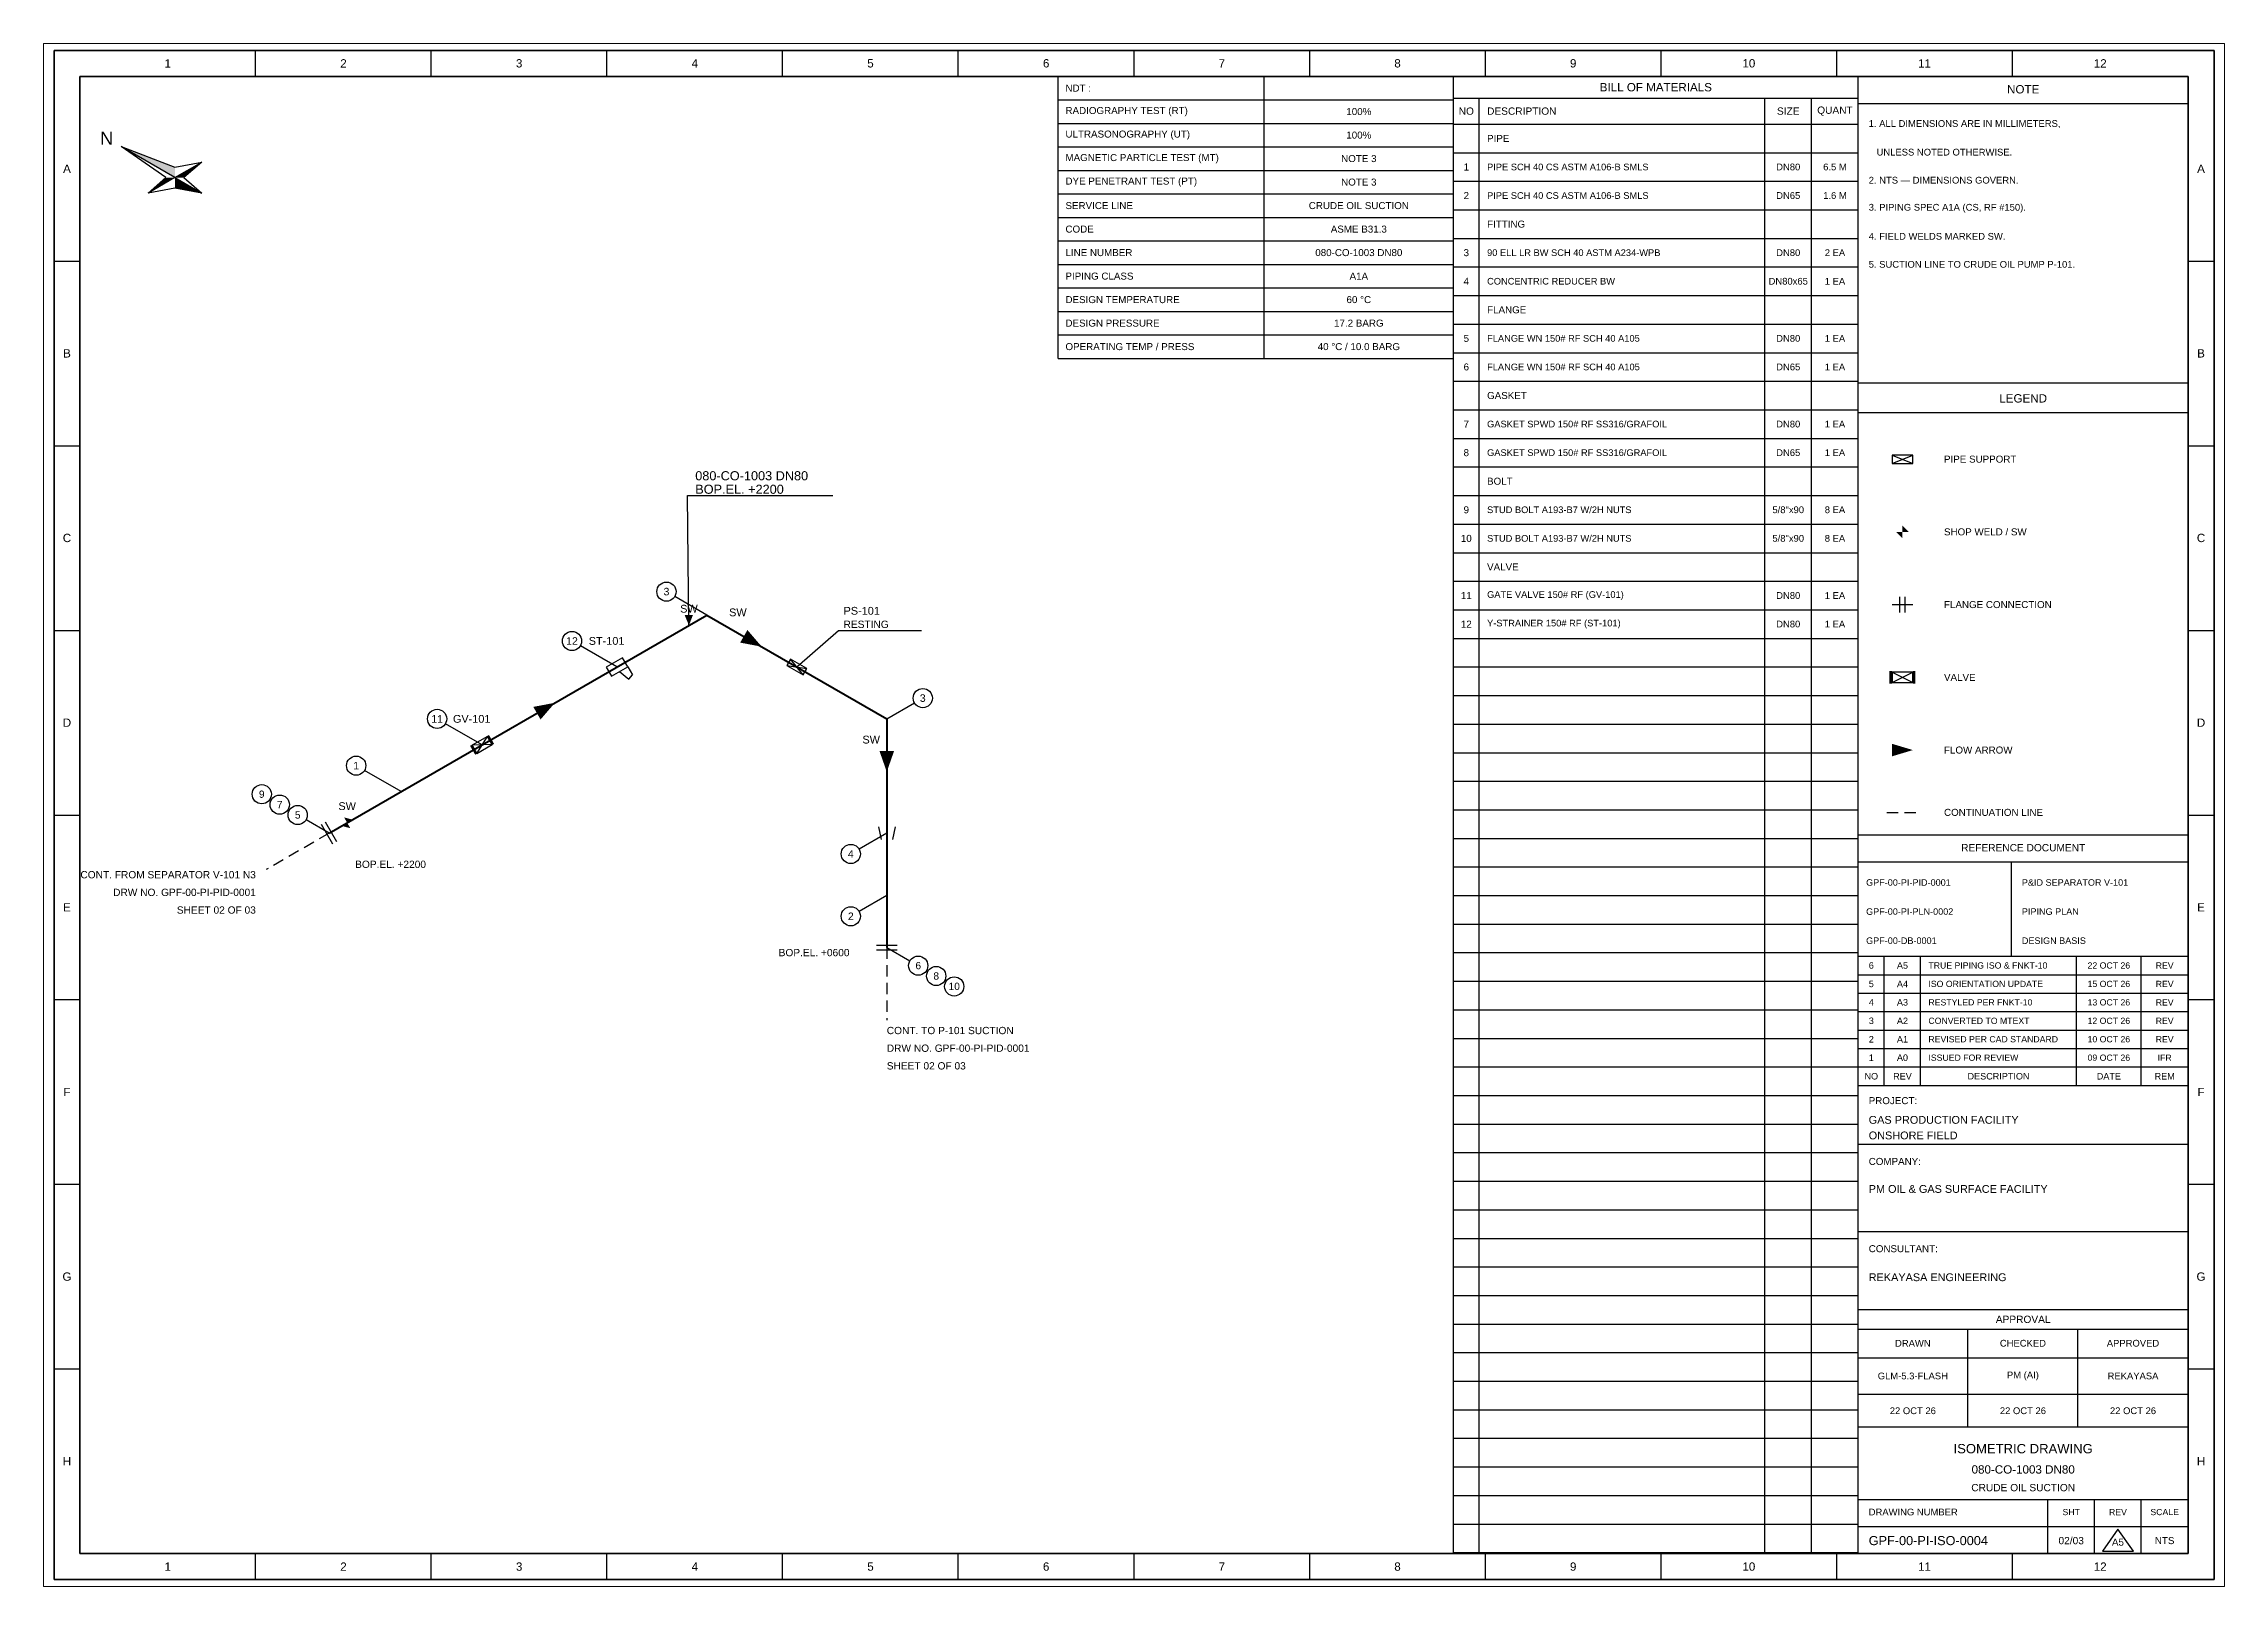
# Paper-space layout 'SHEET 2 OF 3' of a CAD drawing. Header units: millimetres. Extents: x 0 to 420, y 0 to 297.
# The model-space entities are those that its viewports show. They can reach past a viewport. Long polylines and large blocks are cut down to what shows.
import ezdxf

# ---------------------------------------------------------------- set-up
doc = ezdxf.new("R2010")
doc.units = ezdxf.units.MM
for name, color, linetype, lineweight in [('REF-FRAME', 7, 'Continuous', 35), ('REF-PROC', 7, 'Continuous', 50), ('REF-SYM', 7, 'Continuous', 25), ('REF-TEXT', 7, 'Continuous', 18), ('REF-TITLE', 7, 'Continuous', 25)]:
    doc.layers.add(name, color=color, linetype=linetype, lineweight=lineweight)
doc.layers.add('VIEWPORTS', color=7, linetype='Continuous')
doc.styles.add('ARIAL', font='arial.ttf')

msp = doc.modelspace()

# ---------------------------------------------------------------- linework, layer by layer
at = {"layer": 'REF-FRAME'}
for p, q in [((502, 295.7), (502, 1.3)), ((918, 295.7), (502, 295.7)), ((918, 1.3), (918, 295.7)), ((507, 290.7), (507, 6.3)), ((913, 290.7), (507, 290.7)), ((913, 6.3), (913, 290.7)), ((507, 6.3), (913, 6.3)), ((502, 1.3), (918, 1.3))]:
    msp.add_line(p, q, dxfattribs=at)
at = {"layer": 'REF-PROC'}
for p, q in [((555, 145), (627.746, 187)), ((627.746, 187), (662.387, 167)), ((662.387, 167), (662.387, 123))]:
    msp.add_line(p, q, dxfattribs=at)
at = {"layer": 'REF-SYM'}
for p, q in [((624, 210), (652, 210)), ((624.282, 185), (624, 210)), ((627.746, 187), (621.554, 190.575)), ((610.426, 177), (603.368, 181.075)), ((645.067, 177), (653.067, 184)), ((653.067, 184), (669.067, 184)), ((611.484, 178.766), (608.367, 176.966)), ((608.367, 176.966), (609.367, 175.234)), ((609.367, 175.234), (612.484, 177.034)), ((612.484, 177.034), (611.484, 178.766)), ((612.484, 177.034), (613.384, 175.475)), ((643.858, 178.506), (643.158, 177.294)), ((643.158, 177.294), (646.275, 175.494)), ((643.158, 177.294), (646.975, 176.706)), ((646.275, 175.494), (643.858, 178.506)), ((646.975, 176.706), (643.858, 178.506)), ((646.275, 175.494), (646.975, 176.706)), ((610.926, 176.134), (612.718, 174.629)), ((612.718, 174.629), (613.384, 175.475)), ((662.387, 167), (667.713, 170.075)), ((584.445, 162), (577.387, 166.075)), ((585.467, 163.629), (582.523, 161.929)), ((586.367, 162.071), (582.523, 161.929)), ((582.523, 161.929), (583.423, 160.371)), ((583.423, 160.371), (585.467, 163.629)), ((583.423, 160.371), (586.367, 162.071)), ((586.367, 162.071), (585.467, 163.629)), ((568.856, 153), (561.798, 157.075)), ((555, 145), (550.54, 147.575)), ((556.49, 143.32), (554.29, 147.13)), ((552.056, 143.3), (550.15, 142.2)), ((555, 145), (553.095, 143.9)), ((555.71, 142.87), (553.51, 146.68)), ((662.387, 145), (657.061, 141.925)), ((660.787, 146.2), (661.287, 143.8)), ((663.987, 146.2), (663.487, 143.8)), ((546.167, 139.9), (544.261, 138.8)), ((549.111, 141.6), (547.206, 140.5)), ((543.222, 138.2), (542.876, 138)), ((662.387, 133), (657.061, 129.925)), ((660.387, 123.45), (664.387, 123.45)), ((660.387, 122.55), (664.387, 122.55)), ((662.387, 123), (662.387, 120.8)), ((662.387, 123), (666.847, 120.425)), ((662.387, 119.6), (662.387, 117.4)), ((662.387, 116.2), (662.387, 114)), ((662.387, 112.8), (662.387, 110.6)), ((662.387, 109.4), (662.387, 109))]:
    msp.add_line(p, q, dxfattribs=at)
for centre in [(619.952, 191.5), (601.765, 182), (669.315, 171), (575.785, 167), (560.196, 158), (542.01, 152.5), (545.474, 150.5), (548.938, 148.5), (655.459, 141), (655.459, 129), (668.449, 119.5), (671.913, 117.5), (675.378, 115.5)]:
    msp.add_circle(centre, 1.85, dxfattribs=at)
for points in [[(525.3, 271.2), (514.908, 277.2), (525.3, 273.2)], [(525.3, 271.2), (530.496, 274.2), (527.032, 271.2)], [(525.3, 271.2), (520.104, 268.2), (523.568, 271.2)], [(525.3, 271.2), (530.496, 268.2), (525.3, 269.2)], [(858, 204.2), (859.2, 203), (858, 201.8), (856.8, 203)], [(625.321, 185.6), (623.682, 186.039), (623.243, 184.4), (624.882, 183.961)], [(624.282, 185), (623.46, 186.991), (625.059, 187.009)], [(632.249, 184.4), (631.81, 186.039), (630.171, 185.6), (630.61, 183.961)], [(638.312, 180.9), (635.548, 184.112), (634.148, 181.688)], [(855.5, 173.8), (856, 173.8), (855.5, 176.2), (856, 176.2)], [(860, 173.8), (860.5, 173.8), (860, 176.2), (860.5, 176.2)], [(598.474, 170.1), (594.31, 169.312), (595.71, 166.888)], [(586.417, 161.984), (586.764, 162.184), (585.417, 163.716), (585.764, 163.916)], [(662.387, 161.8), (663.587, 163), (662.387, 164.2), (661.187, 163)], [(583.126, 160.084), (583.473, 160.284), (582.126, 161.816), (582.473, 162.016)], [(662.387, 156.8), (663.787, 160.8), (660.987, 160.8)], [(860, 161), (856, 162.2), (856, 159.8)], [(559.503, 147.6), (557.864, 148.039), (557.425, 146.4), (559.064, 145.961)]]:
    msp.add_solid(points, dxfattribs=at)
at = {"layer": 'REF-TITLE'}
for p, q in [((540.833, 290.7), (540.833, 295.7)), ((574.667, 290.7), (574.667, 295.7)), ((608.5, 290.7), (608.5, 295.7)), ((642.333, 290.7), (642.333, 295.7)), ((676.167, 290.7), (676.167, 295.7)), ((710, 290.7), (710, 295.7)), ((743.833, 290.7), (743.833, 295.7)), ((777.667, 290.7), (777.667, 295.7)), ((811.5, 290.7), (811.5, 295.7)), ((845.333, 290.7), (845.333, 295.7)), ((879.167, 290.7), (879.167, 295.7)), ((695.4, 236.4), (695.4, 290.7)), ((695.4, 290.7), (771.5, 290.7)), ((735.1, 236.4), (735.1, 290.7)), ((771.5, 290.7), (771.5, 6.3)), ((849.5, 290.7), (771.5, 290.7)), ((849.5, 6.3), (849.5, 290.7)), ((849.5, 290.7), (913, 290.7)), ((913, 6.3), (913, 290.7)), ((695.4, 286.175), (771.5, 286.175)), ((771.5, 286.5), (849.5, 286.5)), ((776.5, 6.3), (776.5, 286.5)), ((831.5, 6.3), (831.5, 286.5)), ((840.5, 6.3), (840.5, 286.5)), ((695.4, 281.65), (771.5, 281.65)), ((771.5, 281.5), (849.5, 281.5)), ((849.5, 285.5), (913, 285.5)), ((514.908, 277.2), (525.3, 273.2)), ((523.568, 271.2), (514.908, 277.2)), ((525.3, 271.2), (514.908, 277.2)), ((525.3, 271.2), (530.496, 274.2)), ((525.3, 273.2), (530.496, 274.2)), ((530.496, 274.2), (527.032, 271.2)), ((695.4, 277.125), (771.5, 277.125)), ((771.5, 276), (849.5, 276)), ((520.104, 268.2), (523.568, 271.2)), ((525.3, 271.2), (520.104, 268.2)), ((525.3, 269.2), (520.104, 268.2)), ((525.3, 271.2), (530.496, 268.2)), ((530.496, 268.2), (525.3, 269.2)), ((527.032, 271.2), (530.496, 268.2)), ((695.4, 272.6), (771.5, 272.6)), ((771.5, 270.5), (849.5, 270.5)), ((695.4, 268.075), (771.5, 268.075)), ((771.5, 265), (849.5, 265)), ((695.4, 263.55), (771.5, 263.55)), ((695.4, 259.025), (771.5, 259.025)), ((771.5, 259.5), (849.5, 259.5)), ((502, 255.15), (507, 255.15)), ((695.4, 254.5), (771.5, 254.5)), ((771.5, 254), (849.5, 254)), ((913, 255.15), (918, 255.15)), ((695.4, 249.975), (771.5, 249.975)), ((771.5, 248.5), (849.5, 248.5)), ((695.4, 245.45), (771.5, 245.45)), ((695.4, 240.925), (771.5, 240.925)), ((771.5, 243), (849.5, 243)), ((695.4, 236.4), (771.5, 236.4)), ((771.5, 237.5), (849.5, 237.5)), ((771.5, 232), (849.5, 232)), ((849.5, 231.7), (913, 231.7)), ((771.5, 226.5), (849.5, 226.5)), ((849.5, 226), (913, 226)), ((502, 219.6), (507, 219.6)), ((771.5, 221), (849.5, 221)), ((913, 219.6), (918, 219.6)), ((771.5, 215.5), (849.5, 215.5)), ((856, 216.2), (860, 217.8)), ((856, 217.8), (856, 216.2)), ((856, 217.8), (860, 216.2)), ((860, 217.8), (856, 217.8)), ((856, 216.2), (860, 216.2)), ((860, 216.2), (860, 217.8)), ((771.5, 210), (849.5, 210)), ((771.5, 204.5), (849.5, 204.5)), ((771.5, 199), (849.5, 199)), ((771.5, 193.5), (849.5, 193.5)), ((856, 189), (860, 189)), ((857.5, 187.5), (857.5, 190.5)), ((858.5, 187.5), (858.5, 190.5)), ((771.5, 188), (849.5, 188)), ((502, 184.05), (507, 184.05)), ((771.5, 182.5), (849.5, 182.5)), ((913, 184.05), (918, 184.05)), ((771.5, 177), (849.5, 177)), ((856, 174), (860, 176)), ((856, 176), (856, 174)), ((856, 176), (860, 174)), ((860, 176), (856, 176)), ((856, 174), (860, 174)), ((860, 174), (860, 176)), ((771.5, 171.5), (849.5, 171.5)), ((771.5, 166), (849.5, 166)), ((771.5, 160.5), (849.5, 160.5)), ((771.5, 155), (849.5, 155)), ((502, 148.5), (507, 148.5)), ((771.5, 149.5), (849.5, 149.5)), ((855, 149), (857.2, 149)), ((858.4, 149), (860.6, 149)), ((913, 148.5), (918, 148.5)), ((771.5, 144), (849.5, 144)), ((849.5, 144.7), (913, 144.7)), ((849.5, 139.5), (913, 139.5)), ((879, 121.3), (879, 139.5)), ((771.5, 138.5), (849.5, 138.5)), ((771.5, 133), (849.5, 133)), ((771.5, 127.5), (849.5, 127.5)), ((771.5, 122), (849.5, 122)), ((849.5, 121.3), (913, 121.3)), ((849.5, 117.75), (913, 117.75)), ((854.5, 96.4), (854.5, 121.3)), ((861.5, 96.4), (861.5, 121.3)), ((891.5, 96.4), (891.5, 121.3)), ((904, 96.4), (904, 121.3)), ((771.5, 116.5), (849.5, 116.5)), ((849.5, 114.2), (913, 114.2)), ((502, 112.95), (507, 112.95)), ((771.5, 111), (849.5, 111)), ((849.5, 110.65), (913, 110.65)), ((913, 112.95), (918, 112.95)), ((771.5, 105.5), (849.5, 105.5)), ((849.5, 107.1), (913, 107.1)), ((849.5, 103.55), (913, 103.55)), ((771.5, 100), (849.5, 100)), ((849.5, 100), (913, 100)), ((771.5, 94.5), (849.5, 94.5)), ((849.5, 96.4), (913, 96.4)), ((771.5, 89), (849.5, 89)), ((849.5, 85.1), (913, 85.1)), ((771.5, 83.5), (849.5, 83.5)), ((502, 77.4), (507, 77.4)), ((771.5, 78), (849.5, 78)), ((913, 77.4), (918, 77.4)), ((771.5, 72.5), (849.5, 72.5)), ((849.5, 68.3), (913, 68.3)), ((771.5, 67), (849.5, 67)), ((771.5, 61.5), (849.5, 61.5)), ((771.5, 56), (849.5, 56)), ((771.5, 50.5), (849.5, 50.5)), ((849.5, 53.3), (913, 53.3)), ((849.5, 49.5), (913, 49.5)), ((870.6, 30.7), (870.6, 49.5)), ((891.8, 30.7), (891.8, 49.5)), ((771.5, 45), (849.5, 45)), ((849.5, 44), (913, 44)), ((502, 41.85), (507, 41.85)), ((771.5, 39.5), (849.5, 39.5)), ((913, 41.85), (918, 41.85)), ((771.5, 34), (849.5, 34)), ((849.5, 37), (913, 37)), ((849.5, 30.7), (913, 30.7)), ((771.5, 28.5), (849.5, 28.5)), ((771.5, 23), (849.5, 23)), ((771.5, 17.5), (849.5, 17.5)), ((849.5, 16.7), (913, 16.7)), ((886, 6.3), (886, 16.7)), ((895, 6.3), (895, 16.7)), ((904, 6.3), (904, 16.7)), ((771.5, 12), (849.5, 12)), ((849.5, 11.5), (913, 11.5)), ((899.5, 11), (896.5, 6.8)), ((902.5, 6.8), (899.5, 11)), ((540.833, 1.3), (540.833, 6.3)), ((574.667, 1.3), (574.667, 6.3)), ((608.5, 1.3), (608.5, 6.3)), ((642.333, 1.3), (642.333, 6.3)), ((676.167, 1.3), (676.167, 6.3)), ((710, 1.3), (710, 6.3)), ((743.833, 1.3), (743.833, 6.3)), ((771.5, 6.5), (849.5, 6.5)), ((771.5, 6.3), (849.5, 6.3)), ((777.667, 1.3), (777.667, 6.3)), ((811.5, 1.3), (811.5, 6.3)), ((845.333, 1.3), (845.333, 6.3)), ((849.5, 6.3), (913, 6.3)), ((879.167, 1.3), (879.167, 6.3)), ((896.5, 6.8), (902.5, 6.8))]:
    msp.add_line(p, q, dxfattribs=at)

# ---------------------------------------------------------------- texts
at = {"layer": 'REF-TEXT', "style": 'ARIAL'}
for s, insert, char_height, attachment_point in [('1', (523.917, 293.2), 1.6, 5), ('2', (557.75, 293.2), 1.6, 5), ('3', (591.583, 293.2), 1.6, 5), ('4', (625.417, 293.2), 1.6, 5), ('5', (659.25, 293.2), 1.6, 5), ('6', (693.083, 293.2), 1.6, 5), ('7', (726.917, 293.2), 1.6, 5), ('8', (760.75, 293.2), 1.6, 5), ('9', (794.583, 293.2), 1.6, 5), ('10', (828.417, 293.2), 1.6, 5), ('11', (862.25, 293.2), 1.6, 5), ('12', (896.083, 293.2), 1.6, 5), ('NDT :', (696.8, 288.438), 1.35, 4), ('BILL OF MATERIALS', (810.5, 288.6), 1.6, 5), ('NOTE', (881.25, 288.2), 1.6, 5), ('RADIOGRAPHY TEST (RT)', (696.8, 283.912), 1.35, 4), ('100%', (753.3, 283.912), 1.35, 5), ('NO', (774, 284), 1.4, 5), ('DESCRIPTION', (778, 284), 1.4, 4), ('SIZE', (836, 284), 1.4, 5), ('QUANT', (845, 284), 1.4, 5), ('1. ALL DIMENSIONS ARE IN MILLIMETERS,', (851.5, 281.5), 1.3, 4), ('N', (512.136, 278.8), 2.5, 5), ('ULTRASONOGRAPHY (UT)', (696.8, 279.387), 1.35, 4), ('100%', (753.3, 279.387), 1.35, 5), ('PIPE', (778, 278.75), 1.35, 4), ('A', (504.5, 272.925), 1.6, 5), ('MAGNETIC PARTICLE TEST (MT)', (696.8, 274.863), 1.35, 4), ('NOTE 3', (753.3, 274.863), 1.35, 5), ('1', (774, 273.25), 1.35, 5), ('PIPE SCH 40 CS ASTM A106-B SMLS', (778, 273.25), 1.28, 4), ('DN80', (836, 273.25), 1.3, 5), ('6.5 M', (845, 273.25), 1.3, 5), ('   UNLESS NOTED OTHERWISE.', (851.5, 276.1), 1.3, 4), ('A', (915.5, 272.925), 1.6, 5), ('DYE PENETRANT TEST (PT)', (696.8, 270.337), 1.35, 4), ('NOTE 3', (753.3, 270.337), 1.35, 5), ('2. NTS — DIMENSIONS GOVERN.', (851.5, 270.7), 1.3, 4), ('SERVICE LINE', (696.8, 265.812), 1.35, 4), ('CRUDE OIL SUCTION', (753.3, 265.812), 1.35, 5), ('2', (774, 267.75), 1.35, 5), ('PIPE SCH 40 CS ASTM A106-B SMLS', (778, 267.75), 1.28, 4), ('DN65', (836, 267.75), 1.3, 5), ('1.6 M', (845, 267.75), 1.3, 5), ('3. PIPING SPEC A1A (CS, RF #150).', (851.5, 265.3), 1.3, 4), ('CODE', (696.8, 261.288), 1.35, 4), ('ASME B31.3', (753.3, 261.288), 1.35, 5), ('FITTING', (778, 262.25), 1.35, 4), ('4. FIELD WELDS MARKED SW.', (851.5, 259.9), 1.3, 4), ('LINE NUMBER', (696.8, 256.762), 1.35, 4), ('080-CO-1003 DN80', (753.3, 256.762), 1.35, 5), ('3', (774, 256.75), 1.35, 5), ('90 ELL LR BW SCH 40 ASTM A234-WPB', (778, 256.75), 1.28, 4), ('DN80', (836, 256.75), 1.3, 5), ('2 EA', (845, 256.75), 1.3, 5), ('PIPING CLASS', (696.8, 252.238), 1.35, 4), ('A1A', (753.3, 252.238), 1.35, 5), ('5. SUCTION LINE TO CRUDE OIL PUMP P-101.', (851.5, 254.5), 1.3, 4), ('DESIGN TEMPERATURE', (696.8, 247.713), 1.35, 4), ('60 °C', (753.3, 247.713), 1.35, 5), ('4', (774, 251.25), 1.35, 5), ('CONCENTRIC REDUCER BW', (778, 251.25), 1.28, 4), ('DN80x65', (836, 251.25), 1.3, 5), ('1 EA', (845, 251.25), 1.3, 5), ('DESIGN PRESSURE', (696.8, 243.188), 1.35, 4), ('17.2 BARG', (753.3, 243.188), 1.35, 5), ('FLANGE', (778, 245.75), 1.35, 4), ('OPERATING TEMP / PRESS', (696.8, 238.663), 1.35, 4), ('40 °C / 10.0 BARG', (753.3, 238.663), 1.35, 5), ('5', (774, 240.25), 1.35, 5), ('FLANGE WN 150# RF SCH 40 A105', (778, 240.25), 1.28, 4), ('DN80', (836, 240.25), 1.3, 5), ('1 EA', (845, 240.25), 1.3, 5), ('B', (504.5, 237.375), 1.6, 5), ('6', (774, 234.75), 1.35, 5), ('FLANGE WN 150# RF SCH 40 A105', (778, 234.75), 1.28, 4), ('DN65', (836, 234.75), 1.3, 5), ('1 EA', (845, 234.75), 1.3, 5), ('B', (915.5, 237.375), 1.6, 5), ('GASKET', (778, 229.25), 1.35, 4), ('LEGEND', (881.25, 228.7), 1.6, 5), ('7', (774, 223.75), 1.35, 5), ('GASKET SPWD 150# RF SS316/GRAFOIL', (778, 223.75), 1.28, 4), ('DN80', (836, 223.75), 1.3, 5), ('1 EA', (845, 223.75), 1.3, 5), ('8', (774, 218.25), 1.35, 5), ('GASKET SPWD 150# RF SS316/GRAFOIL', (778, 218.25), 1.28, 4), ('DN65', (836, 218.25), 1.3, 5), ('1 EA', (845, 218.25), 1.3, 5), ('080-CO-1003 DN80', (625.5, 213.8), 1.75, 4), ('PIPE SUPPORT', (866, 217), 1.35, 4), ('BOP.EL. +2200', (625.5, 211.2), 1.75, 4), ('BOLT', (778, 212.75), 1.35, 4), ('9', (774, 207.25), 1.35, 5), ('STUD BOLT A193-B7 W/2H NUTS', (778, 207.25), 1.28, 4), ('5/8"x90', (836, 207.25), 1.3, 5), ('8 EA', (845, 207.25), 1.3, 5), ('C', (504.5, 201.825), 1.6, 5), ('10', (774, 201.75), 1.35, 5), ('STUD BOLT A193-B7 W/2H NUTS', (778, 201.75), 1.28, 4), ('5/8"x90', (836, 201.75), 1.3, 5), ('8 EA', (845, 201.75), 1.3, 5), ('SHOP WELD / SW', (866, 203), 1.35, 4), ('C', (915.5, 201.825), 1.6, 5), ('VALVE', (778, 196.25), 1.35, 4), ('3', (619.952, 191.5), 1.45, 5), ('11', (774, 190.75), 1.35, 5), ('GATE VALVE 150# RF (GV-101)', (778, 190.75), 1.28, 4), ('DN80', (836, 190.75), 1.3, 5), ('1 EA', (845, 190.75), 1.3, 5), ('FLANGE CONNECTION', (866, 189), 1.35, 4), ('SW', (624.282, 188.2), 1.5, 5), ('SW', (633.71, 187.5), 1.5, 5), ('RESTING', (654.067, 185.2), 1.4, 4), ('PS-101', (654.067, 187.8), 1.5, 4), ('12', (774, 185.25), 1.35, 5), ('Y-STRAINER 150# RF (ST-101)', (778, 185.25), 1.28, 4), ('DN80', (836, 185.25), 1.3, 5), ('1 EA', (845, 185.25), 1.3, 5), ('12', (601.765, 182), 1.45, 5), ('ST-101', (608.426, 182), 1.5, 5), ('VALVE', (866, 175), 1.35, 4), ('3', (669.315, 171), 1.45, 5), ('D', (504.5, 166.275), 1.6, 5), ('11', (575.785, 167), 1.45, 5), ('GV-101', (582.445, 167), 1.5, 5), ('D', (915.5, 166.275), 1.6, 5), ('SW', (659.387, 163), 1.5, 5), ('FLOW ARROW', (866, 161), 1.35, 4), ('1', (560.196, 158), 1.45, 5), ('9', (542.01, 152.5), 1.4, 5), ('7', (545.474, 150.5), 1.4, 5), ('5', (548.938, 148.5), 1.4, 5), ('SW', (558.464, 150.2), 1.5, 5), ('CONTINUATION LINE', (866, 149), 1.35, 4), ('REFERENCE DOCUMENT', (881.25, 142.2), 1.4, 5), ('BOP.EL. +2200', (560, 139), 1.4, 4), ('4', (655.459, 141), 1.45, 5), ('CONT. FROM SEPARATOR V-101 N3', (540.876, 137), 1.4, 6), ('GPF-00-PI-PID-0001', (851, 135.5), 1.25, 4), ('P&ID SEPARATOR V-101', (881, 135.5), 1.25, 4), ('E', (504.5, 130.725), 1.6, 5), ('DRW NO. GPF-00-PI-PID-0001', (540.876, 133.6), 1.4, 6), ('SHEET 02 OF 03', (540.876, 130.2), 1.4, 6), ('GPF-00-PI-PLN-0002', (851, 129.9), 1.25, 4), ('PIPING PLAN', (881, 129.9), 1.25, 4), ('E', (915.5, 130.725), 1.6, 5), ('2', (655.459, 129), 1.45, 5), ('BOP.EL. +0600', (648.387, 122), 1.4, 5), ('GPF-00-DB-0001', (851, 124.3), 1.25, 4), ('DESIGN BASIS', (881, 124.3), 1.25, 4), ('6', (668.449, 119.5), 1.4, 5), ('8', (671.913, 117.5), 1.4, 5), ('6', (852, 119.525), 1.25, 5), ('A5', (858, 119.525), 1.25, 5), ('TRUE PIPING ISO & FNKT-10', (863, 119.525), 1.2, 4), ('22 OCT 26', (897.75, 119.525), 1.2, 5), ('REV', (908.5, 119.525), 1.2, 5), ('10', (675.378, 115.5), 1.4, 5), ('5', (852, 115.975), 1.25, 5), ('A4', (858, 115.975), 1.25, 5), ('ISO ORIENTATION UPDATE', (863, 115.975), 1.2, 4), ('15 OCT 26', (897.75, 115.975), 1.2, 5), ('REV', (908.5, 115.975), 1.2, 5), ('4', (852, 112.425), 1.25, 5), ('3', (852, 108.875), 1.25, 5), ('A3', (858, 112.425), 1.25, 5), ('A2', (858, 108.875), 1.25, 5), ('CONVERTED TO MTEXT', (863, 108.875), 1.2, 4), ('RESTYLED PER FNKT-10', (863, 112.425), 1.2, 4), ('13 OCT 26', (897.75, 112.425), 1.2, 5), ('12 OCT 26', (897.75, 108.875), 1.2, 5), ('REV', (908.5, 112.425), 1.2, 5), ('REV', (908.5, 108.875), 1.2, 5), ('CONT. TO P-101 SUCTION', (662.387, 107), 1.4, 4), ('2', (852, 105.325), 1.25, 5), ('A1', (858, 105.325), 1.25, 5), ('REVISED PER CAD STANDARD', (863, 105.325), 1.2, 4), ('10 OCT 26', (897.75, 105.325), 1.2, 5), ('REV', (908.5, 105.325), 1.2, 5), ('SHEET 02 OF 03', (662.387, 100.2), 1.4, 4), ('DRW NO. GPF-00-PI-PID-0001', (662.387, 103.6), 1.4, 4), ('1', (852, 101.775), 1.25, 5), ('A0', (858, 101.775), 1.25, 5), ('ISSUED FOR REVIEW', (863, 101.775), 1.2, 4), ('09 OCT 26', (897.75, 101.775), 1.2, 5), ('IFR', (908.5, 101.775), 1.2, 5), ('NO', (852, 98.2), 1.25, 5), ('REV', (858, 98.2), 1.25, 5), ('DESCRIPTION', (876.5, 98.2), 1.25, 5), ('DATE', (897.75, 98.2), 1.25, 5), ('REM', (908.5, 98.2), 1.25, 5), ('F', (504.5, 95.175), 1.6, 5), ('PROJECT:', (851.5, 93.5), 1.35, 4), ('F', (915.5, 95.175), 1.6, 5), ('GAS PRODUCTION FACILITY', (851.5, 89.8), 1.5, 4), ('ONSHORE FIELD', (851.5, 86.8), 1.5, 4), ('COMPANY:', (851.5, 81.8), 1.35, 4), ('PM OIL & GAS SURFACE FACILITY', (851.5, 76.5), 1.5, 4), ('CONSULTANT:', (851.5, 65), 1.35, 4), ('G', (504.5, 59.625), 1.6, 5), ('REKAYASA ENGINEERING', (851.5, 59.5), 1.5, 4), ('G', (915.5, 59.625), 1.6, 5), ('APPROVAL', (881.25, 51.4), 1.4, 5), ('DRAWN', (860, 46.8), 1.3, 5), ('CHECKED', (881.2, 46.8), 1.3, 5), ('APPROVED', (902.4, 46.8), 1.3, 5), ('GLM-5.3-FLASH', (860, 40.5), 1.3, 5), ('PM (AI)', (881.2, 40.5), 1.3, 5), ('REKAYASA', (902.4, 40.5), 1.3, 5), ('22 OCT 26', (860, 33.8), 1.3, 5), ('22 OCT 26', (881.2, 33.8), 1.3, 5), ('22 OCT 26', (902.4, 33.8), 1.3, 5), ('ISOMETRIC DRAWING', (881.25, 26.5), 1.8, 5), ('H', (504.5, 24.075), 1.6, 5), ('080-CO-1003 DN80', (881.25, 22.5), 1.6, 5), ('H', (915.5, 24.075), 1.6, 5), ('CRUDE OIL SUCTION', (881.25, 19), 1.4, 5), ('DRAWING NUMBER', (851.5, 14.3), 1.3, 4), ('SHT', (890.5, 14.3), 1.2, 5), ('REV', (899.5, 14.3), 1.2, 5), ('SCALE', (908.5, 14.3), 1.2, 5), ('GPF-00-PI-ISO-0004', (851.5, 8.8), 1.75, 4), ('02/03', (890.5, 8.8), 1.4, 5), ('A5', (899.5, 8.5), 1.35, 5), ('NTS', (908.5, 8.8), 1.35, 5), ('1', (523.917, 3.8), 1.6, 5), ('2', (557.75, 3.8), 1.6, 5), ('3', (591.583, 3.8), 1.6, 5), ('4', (625.417, 3.8), 1.6, 5), ('5', (659.25, 3.8), 1.6, 5), ('6', (693.083, 3.8), 1.6, 5), ('7', (726.917, 3.8), 1.6, 5), ('8', (760.75, 3.8), 1.6, 5), ('9', (794.583, 3.8), 1.6, 5), ('10', (828.417, 3.8), 1.6, 5), ('11', (862.25, 3.8), 1.6, 5), ('12', (896.083, 3.8), 1.6, 5)]:
    msp.add_mtext(s, dxfattribs=dict(at, insert=insert, char_height=char_height, attachment_point=attachment_point))

psp = doc.layouts.new('SHEET 2 OF 3')

# ---------------------------------------------------------------- linework, layer by layer
at = {"layer": 'REF-FRAME'}
for p, q in [((2, 295.7), (2, 1.3)), ((418, 295.7), (2, 295.7)), ((418, 1.3), (418, 295.7)), ((7, 290.7), (7, 6.3)), ((413, 290.7), (7, 290.7)), ((413, 6.3), (413, 290.7)), ((7, 6.3), (413, 6.3)), ((2, 1.3), (418, 1.3))]:
    psp.add_line(p, q, dxfattribs=at)
at = {"layer": 'REF-PROC'}
for p, q in [((55, 145), (127.746, 187)), ((127.746, 187), (162.387, 167)), ((162.387, 167), (162.387, 123))]:
    psp.add_line(p, q, dxfattribs=at)
at = {"layer": 'REF-SYM'}
for p, q in [((124, 210), (152, 210)), ((124.282, 185), (124, 210)), ((127.746, 187), (121.554, 190.575)), ((110.426, 177), (103.368, 181.075)), ((145.067, 177), (153.067, 184)), ((153.067, 184), (169.067, 184)), ((111.484, 178.766), (108.367, 176.966)), ((108.367, 176.966), (109.367, 175.234)), ((109.367, 175.234), (112.484, 177.034)), ((112.484, 177.034), (111.484, 178.766)), ((112.484, 177.034), (113.384, 175.475)), ((143.858, 178.506), (143.158, 177.294)), ((143.158, 177.294), (146.275, 175.494)), ((143.158, 177.294), (146.975, 176.706)), ((146.275, 175.494), (143.858, 178.506)), ((146.975, 176.706), (143.858, 178.506)), ((146.275, 175.494), (146.975, 176.706)), ((110.926, 176.134), (112.718, 174.629)), ((112.718, 174.629), (113.384, 175.475)), ((162.387, 167), (167.713, 170.075)), ((84.445, 162), (77.387, 166.075)), ((85.467, 163.629), (82.523, 161.929)), ((86.367, 162.071), (82.523, 161.929)), ((82.523, 161.929), (83.423, 160.371)), ((83.423, 160.371), (85.467, 163.629)), ((83.423, 160.371), (86.367, 162.071)), ((86.367, 162.071), (85.467, 163.629)), ((68.856, 153), (61.798, 157.075)), ((55, 145), (50.54, 147.575)), ((56.49, 143.32), (54.29, 147.13)), ((52.056, 143.3), (50.15, 142.2)), ((55, 145), (53.095, 143.9)), ((55.71, 142.87), (53.51, 146.68)), ((162.387, 145), (157.061, 141.925)), ((160.787, 146.2), (161.287, 143.8)), ((163.987, 146.2), (163.487, 143.8)), ((46.167, 139.9), (44.261, 138.8)), ((49.111, 141.6), (47.206, 140.5)), ((43.222, 138.2), (42.876, 138)), ((162.387, 133), (157.061, 129.925)), ((160.387, 123.45), (164.387, 123.45)), ((160.387, 122.55), (164.387, 122.55)), ((162.387, 123), (162.387, 120.8)), ((162.387, 123), (166.847, 120.425)), ((162.387, 119.6), (162.387, 117.4)), ((162.387, 116.2), (162.387, 114)), ((162.387, 112.8), (162.387, 110.6)), ((162.387, 109.4), (162.387, 109))]:
    psp.add_line(p, q, dxfattribs=at)
for centre in [(119.952, 191.5), (101.765, 182), (169.315, 171), (75.785, 167), (60.196, 158), (42.01, 152.5), (45.474, 150.5), (48.938, 148.5), (155.459, 141), (155.459, 129), (168.449, 119.5), (171.913, 117.5), (175.378, 115.5)]:
    psp.add_circle(centre, 1.85, dxfattribs=at)
for points in [[(25.3, 271.2), (14.908, 277.2), (25.3, 273.2)], [(25.3, 271.2), (30.496, 274.2), (27.032, 271.2)], [(25.3, 271.2), (20.104, 268.2), (23.568, 271.2)], [(25.3, 271.2), (30.496, 268.2), (25.3, 269.2)], [(358, 204.2), (359.2, 203), (358, 201.8), (356.8, 203)], [(125.321, 185.6), (123.682, 186.039), (123.243, 184.4), (124.882, 183.961)], [(124.282, 185), (123.46, 186.991), (125.059, 187.009)], [(132.249, 184.4), (131.81, 186.039), (130.171, 185.6), (130.61, 183.961)], [(138.312, 180.9), (135.548, 184.112), (134.148, 181.688)], [(355.5, 173.8), (356, 173.8), (355.5, 176.2), (356, 176.2)], [(360, 173.8), (360.5, 173.8), (360, 176.2), (360.5, 176.2)], [(98.474, 170.1), (94.31, 169.312), (95.71, 166.888)], [(86.417, 161.984), (86.764, 162.184), (85.417, 163.716), (85.764, 163.916)], [(162.387, 161.8), (163.587, 163), (162.387, 164.2), (161.187, 163)], [(83.126, 160.084), (83.473, 160.284), (82.126, 161.816), (82.473, 162.016)], [(162.387, 156.8), (163.787, 160.8), (160.987, 160.8)], [(360, 161), (356, 162.2), (356, 159.8)], [(59.503, 147.6), (57.864, 148.039), (57.425, 146.4), (59.064, 145.961)]]:
    psp.add_solid(points, dxfattribs=at)
at = {"layer": 'REF-TITLE'}
for p, q in [((40.833, 290.7), (40.833, 295.7)), ((74.667, 290.7), (74.667, 295.7)), ((108.5, 290.7), (108.5, 295.7)), ((142.333, 290.7), (142.333, 295.7)), ((176.167, 290.7), (176.167, 295.7)), ((210, 290.7), (210, 295.7)), ((243.833, 290.7), (243.833, 295.7)), ((277.667, 290.7), (277.667, 295.7)), ((311.5, 290.7), (311.5, 295.7)), ((345.333, 290.7), (345.333, 295.7)), ((379.167, 290.7), (379.167, 295.7)), ((195.4, 236.4), (195.4, 290.7)), ((195.4, 290.7), (271.5, 290.7)), ((235.1, 236.4), (235.1, 290.7)), ((271.5, 290.7), (271.5, 6.3)), ((349.5, 290.7), (271.5, 290.7)), ((349.5, 6.3), (349.5, 290.7)), ((349.5, 290.7), (413, 290.7)), ((413, 6.3), (413, 290.7)), ((195.4, 286.175), (271.5, 286.175)), ((271.5, 286.5), (349.5, 286.5)), ((276.5, 6.3), (276.5, 286.5)), ((331.5, 6.3), (331.5, 286.5)), ((340.5, 6.3), (340.5, 286.5)), ((195.4, 281.65), (271.5, 281.65)), ((271.5, 281.5), (349.5, 281.5)), ((349.5, 285.5), (413, 285.5)), ((14.908, 277.2), (25.3, 273.2)), ((23.568, 271.2), (14.908, 277.2)), ((25.3, 271.2), (14.908, 277.2)), ((25.3, 271.2), (30.496, 274.2)), ((25.3, 273.2), (30.496, 274.2)), ((30.496, 274.2), (27.032, 271.2)), ((195.4, 277.125), (271.5, 277.125)), ((271.5, 276), (349.5, 276)), ((20.104, 268.2), (23.568, 271.2)), ((25.3, 271.2), (20.104, 268.2)), ((25.3, 269.2), (20.104, 268.2)), ((25.3, 271.2), (30.496, 268.2)), ((30.496, 268.2), (25.3, 269.2)), ((27.032, 271.2), (30.496, 268.2)), ((195.4, 272.6), (271.5, 272.6)), ((271.5, 270.5), (349.5, 270.5)), ((195.4, 268.075), (271.5, 268.075)), ((271.5, 265), (349.5, 265)), ((195.4, 263.55), (271.5, 263.55)), ((195.4, 259.025), (271.5, 259.025)), ((271.5, 259.5), (349.5, 259.5)), ((2, 255.15), (7, 255.15)), ((195.4, 254.5), (271.5, 254.5)), ((271.5, 254), (349.5, 254)), ((413, 255.15), (418, 255.15)), ((195.4, 249.975), (271.5, 249.975)), ((271.5, 248.5), (349.5, 248.5)), ((195.4, 245.45), (271.5, 245.45)), ((195.4, 240.925), (271.5, 240.925)), ((271.5, 243), (349.5, 243)), ((195.4, 236.4), (271.5, 236.4)), ((271.5, 237.5), (349.5, 237.5)), ((271.5, 232), (349.5, 232)), ((349.5, 231.7), (413, 231.7)), ((271.5, 226.5), (349.5, 226.5)), ((349.5, 226), (413, 226)), ((2, 219.6), (7, 219.6)), ((271.5, 221), (349.5, 221)), ((413, 219.6), (418, 219.6)), ((271.5, 215.5), (349.5, 215.5)), ((356, 216.2), (360, 217.8)), ((356, 217.8), (356, 216.2)), ((356, 217.8), (360, 216.2)), ((360, 217.8), (356, 217.8)), ((356, 216.2), (360, 216.2)), ((360, 216.2), (360, 217.8)), ((271.5, 210), (349.5, 210)), ((271.5, 204.5), (349.5, 204.5)), ((271.5, 199), (349.5, 199)), ((271.5, 193.5), (349.5, 193.5)), ((356, 189), (360, 189)), ((357.5, 187.5), (357.5, 190.5)), ((358.5, 187.5), (358.5, 190.5)), ((271.5, 188), (349.5, 188)), ((2, 184.05), (7, 184.05)), ((271.5, 182.5), (349.5, 182.5)), ((413, 184.05), (418, 184.05)), ((271.5, 177), (349.5, 177)), ((356, 174), (360, 176)), ((356, 176), (356, 174)), ((356, 176), (360, 174)), ((360, 176), (356, 176)), ((356, 174), (360, 174)), ((360, 174), (360, 176)), ((271.5, 171.5), (349.5, 171.5)), ((271.5, 166), (349.5, 166)), ((271.5, 160.5), (349.5, 160.5)), ((271.5, 155), (349.5, 155)), ((2, 148.5), (7, 148.5)), ((271.5, 149.5), (349.5, 149.5)), ((355, 149), (357.2, 149)), ((358.4, 149), (360.6, 149)), ((413, 148.5), (418, 148.5)), ((271.5, 144), (349.5, 144)), ((349.5, 144.7), (413, 144.7)), ((349.5, 139.5), (413, 139.5)), ((379, 121.3), (379, 139.5)), ((271.5, 138.5), (349.5, 138.5)), ((271.5, 133), (349.5, 133)), ((271.5, 127.5), (349.5, 127.5)), ((271.5, 122), (349.5, 122)), ((349.5, 121.3), (413, 121.3)), ((349.5, 117.75), (413, 117.75)), ((354.5, 96.4), (354.5, 121.3)), ((361.5, 96.4), (361.5, 121.3)), ((391.5, 96.4), (391.5, 121.3)), ((404, 96.4), (404, 121.3)), ((271.5, 116.5), (349.5, 116.5)), ((349.5, 114.2), (413, 114.2)), ((2, 112.95), (7, 112.95)), ((271.5, 111), (349.5, 111)), ((349.5, 110.65), (413, 110.65)), ((413, 112.95), (418, 112.95)), ((271.5, 105.5), (349.5, 105.5)), ((349.5, 107.1), (413, 107.1)), ((349.5, 103.55), (413, 103.55)), ((271.5, 100), (349.5, 100)), ((349.5, 100), (413, 100)), ((271.5, 94.5), (349.5, 94.5)), ((349.5, 96.4), (413, 96.4)), ((271.5, 89), (349.5, 89)), ((349.5, 85.1), (413, 85.1)), ((271.5, 83.5), (349.5, 83.5)), ((2, 77.4), (7, 77.4)), ((271.5, 78), (349.5, 78)), ((413, 77.4), (418, 77.4)), ((271.5, 72.5), (349.5, 72.5)), ((349.5, 68.3), (413, 68.3)), ((271.5, 67), (349.5, 67)), ((271.5, 61.5), (349.5, 61.5)), ((271.5, 56), (349.5, 56)), ((271.5, 50.5), (349.5, 50.5)), ((349.5, 53.3), (413, 53.3)), ((349.5, 49.5), (413, 49.5)), ((370.6, 30.7), (370.6, 49.5)), ((391.8, 30.7), (391.8, 49.5)), ((271.5, 45), (349.5, 45)), ((349.5, 44), (413, 44)), ((2, 41.85), (7, 41.85)), ((271.5, 39.5), (349.5, 39.5)), ((413, 41.85), (418, 41.85)), ((271.5, 34), (349.5, 34)), ((349.5, 37), (413, 37)), ((349.5, 30.7), (413, 30.7)), ((271.5, 28.5), (349.5, 28.5)), ((271.5, 23), (349.5, 23)), ((271.5, 17.5), (349.5, 17.5)), ((349.5, 16.7), (413, 16.7)), ((386, 6.3), (386, 16.7)), ((395, 6.3), (395, 16.7)), ((404, 6.3), (404, 16.7)), ((271.5, 12), (349.5, 12)), ((349.5, 11.5), (413, 11.5)), ((399.5, 11), (396.5, 6.8)), ((402.5, 6.8), (399.5, 11)), ((40.833, 1.3), (40.833, 6.3)), ((74.667, 1.3), (74.667, 6.3)), ((108.5, 1.3), (108.5, 6.3)), ((142.333, 1.3), (142.333, 6.3)), ((176.167, 1.3), (176.167, 6.3)), ((210, 1.3), (210, 6.3)), ((243.833, 1.3), (243.833, 6.3)), ((271.5, 6.5), (349.5, 6.5)), ((271.5, 6.3), (349.5, 6.3)), ((277.667, 1.3), (277.667, 6.3)), ((311.5, 1.3), (311.5, 6.3)), ((345.333, 1.3), (345.333, 6.3)), ((349.5, 6.3), (413, 6.3)), ((379.167, 1.3), (379.167, 6.3)), ((396.5, 6.8), (402.5, 6.8))]:
    psp.add_line(p, q, dxfattribs=at)

# ---------------------------------------------------------------- texts
at = {"layer": 'REF-TEXT', "style": 'ARIAL'}
for s, insert, char_height, attachment_point in [('1', (23.917, 293.2), 1.6, 5), ('2', (57.75, 293.2), 1.6, 5), ('3', (91.583, 293.2), 1.6, 5), ('4', (125.417, 293.2), 1.6, 5), ('5', (159.25, 293.2), 1.6, 5), ('6', (193.083, 293.2), 1.6, 5), ('7', (226.917, 293.2), 1.6, 5), ('8', (260.75, 293.2), 1.6, 5), ('9', (294.583, 293.2), 1.6, 5), ('10', (328.417, 293.2), 1.6, 5), ('11', (362.25, 293.2), 1.6, 5), ('12', (396.083, 293.2), 1.6, 5), ('NDT :', (196.8, 288.438), 1.35, 4), ('BILL OF MATERIALS', (310.5, 288.6), 1.6, 5), ('NOTE', (381.25, 288.2), 1.6, 5), ('RADIOGRAPHY TEST (RT)', (196.8, 283.912), 1.35, 4), ('100%', (253.3, 283.912), 1.35, 5), ('NO', (274, 284), 1.4, 5), ('DESCRIPTION', (278, 284), 1.4, 4), ('SIZE', (336, 284), 1.4, 5), ('QUANT', (345, 284), 1.4, 5), ('1. ALL DIMENSIONS ARE IN MILLIMETERS,', (351.5, 281.5), 1.3, 4), ('N', (12.136, 278.8), 2.5, 5), ('ULTRASONOGRAPHY (UT)', (196.8, 279.387), 1.35, 4), ('100%', (253.3, 279.387), 1.35, 5), ('PIPE', (278, 278.75), 1.35, 4), ('A', (4.5, 272.925), 1.6, 5), ('MAGNETIC PARTICLE TEST (MT)', (196.8, 274.863), 1.35, 4), ('NOTE 3', (253.3, 274.863), 1.35, 5), ('1', (274, 273.25), 1.35, 5), ('PIPE SCH 40 CS ASTM A106-B SMLS', (278, 273.25), 1.28, 4), ('DN80', (336, 273.25), 1.3, 5), ('6.5 M', (345, 273.25), 1.3, 5), ('   UNLESS NOTED OTHERWISE.', (351.5, 276.1), 1.3, 4), ('A', (415.5, 272.925), 1.6, 5), ('DYE PENETRANT TEST (PT)', (196.8, 270.337), 1.35, 4), ('NOTE 3', (253.3, 270.337), 1.35, 5), ('2. NTS — DIMENSIONS GOVERN.', (351.5, 270.7), 1.3, 4), ('SERVICE LINE', (196.8, 265.812), 1.35, 4), ('CRUDE OIL SUCTION', (253.3, 265.812), 1.35, 5), ('2', (274, 267.75), 1.35, 5), ('PIPE SCH 40 CS ASTM A106-B SMLS', (278, 267.75), 1.28, 4), ('DN65', (336, 267.75), 1.3, 5), ('1.6 M', (345, 267.75), 1.3, 5), ('3. PIPING SPEC A1A (CS, RF #150).', (351.5, 265.3), 1.3, 4), ('CODE', (196.8, 261.288), 1.35, 4), ('ASME B31.3', (253.3, 261.288), 1.35, 5), ('FITTING', (278, 262.25), 1.35, 4), ('4. FIELD WELDS MARKED SW.', (351.5, 259.9), 1.3, 4), ('LINE NUMBER', (196.8, 256.762), 1.35, 4), ('080-CO-1003 DN80', (253.3, 256.762), 1.35, 5), ('3', (274, 256.75), 1.35, 5), ('90 ELL LR BW SCH 40 ASTM A234-WPB', (278, 256.75), 1.28, 4), ('DN80', (336, 256.75), 1.3, 5), ('2 EA', (345, 256.75), 1.3, 5), ('PIPING CLASS', (196.8, 252.238), 1.35, 4), ('A1A', (253.3, 252.238), 1.35, 5), ('5. SUCTION LINE TO CRUDE OIL PUMP P-101.', (351.5, 254.5), 1.3, 4), ('DESIGN TEMPERATURE', (196.8, 247.713), 1.35, 4), ('60 °C', (253.3, 247.713), 1.35, 5), ('4', (274, 251.25), 1.35, 5), ('CONCENTRIC REDUCER BW', (278, 251.25), 1.28, 4), ('DN80x65', (336, 251.25), 1.3, 5), ('1 EA', (345, 251.25), 1.3, 5), ('DESIGN PRESSURE', (196.8, 243.188), 1.35, 4), ('17.2 BARG', (253.3, 243.188), 1.35, 5), ('FLANGE', (278, 245.75), 1.35, 4), ('OPERATING TEMP / PRESS', (196.8, 238.663), 1.35, 4), ('40 °C / 10.0 BARG', (253.3, 238.663), 1.35, 5), ('5', (274, 240.25), 1.35, 5), ('FLANGE WN 150# RF SCH 40 A105', (278, 240.25), 1.28, 4), ('DN80', (336, 240.25), 1.3, 5), ('1 EA', (345, 240.25), 1.3, 5), ('B', (4.5, 237.375), 1.6, 5), ('6', (274, 234.75), 1.35, 5), ('FLANGE WN 150# RF SCH 40 A105', (278, 234.75), 1.28, 4), ('DN65', (336, 234.75), 1.3, 5), ('1 EA', (345, 234.75), 1.3, 5), ('B', (415.5, 237.375), 1.6, 5), ('GASKET', (278, 229.25), 1.35, 4), ('LEGEND', (381.25, 228.7), 1.6, 5), ('7', (274, 223.75), 1.35, 5), ('GASKET SPWD 150# RF SS316/GRAFOIL', (278, 223.75), 1.28, 4), ('DN80', (336, 223.75), 1.3, 5), ('1 EA', (345, 223.75), 1.3, 5), ('8', (274, 218.25), 1.35, 5), ('GASKET SPWD 150# RF SS316/GRAFOIL', (278, 218.25), 1.28, 4), ('DN65', (336, 218.25), 1.3, 5), ('1 EA', (345, 218.25), 1.3, 5), ('080-CO-1003 DN80', (125.5, 213.8), 1.75, 4), ('PIPE SUPPORT', (366, 217), 1.35, 4), ('BOP.EL. +2200', (125.5, 211.2), 1.75, 4), ('BOLT', (278, 212.75), 1.35, 4), ('9', (274, 207.25), 1.35, 5), ('STUD BOLT A193-B7 W/2H NUTS', (278, 207.25), 1.28, 4), ('5/8"x90', (336, 207.25), 1.3, 5), ('8 EA', (345, 207.25), 1.3, 5), ('C', (4.5, 201.825), 1.6, 5), ('10', (274, 201.75), 1.35, 5), ('STUD BOLT A193-B7 W/2H NUTS', (278, 201.75), 1.28, 4), ('5/8"x90', (336, 201.75), 1.3, 5), ('8 EA', (345, 201.75), 1.3, 5), ('SHOP WELD / SW', (366, 203), 1.35, 4), ('C', (415.5, 201.825), 1.6, 5), ('VALVE', (278, 196.25), 1.35, 4), ('3', (119.952, 191.5), 1.45, 5), ('11', (274, 190.75), 1.35, 5), ('GATE VALVE 150# RF (GV-101)', (278, 190.75), 1.28, 4), ('DN80', (336, 190.75), 1.3, 5), ('1 EA', (345, 190.75), 1.3, 5), ('FLANGE CONNECTION', (366, 189), 1.35, 4), ('SW', (124.282, 188.2), 1.5, 5), ('SW', (133.71, 187.5), 1.5, 5), ('RESTING', (154.067, 185.2), 1.4, 4), ('PS-101', (154.067, 187.8), 1.5, 4), ('12', (274, 185.25), 1.35, 5), ('Y-STRAINER 150# RF (ST-101)', (278, 185.25), 1.28, 4), ('DN80', (336, 185.25), 1.3, 5), ('1 EA', (345, 185.25), 1.3, 5), ('12', (101.765, 182), 1.45, 5), ('ST-101', (108.426, 182), 1.5, 5), ('VALVE', (366, 175), 1.35, 4), ('3', (169.315, 171), 1.45, 5), ('D', (4.5, 166.275), 1.6, 5), ('11', (75.785, 167), 1.45, 5), ('GV-101', (82.445, 167), 1.5, 5), ('D', (415.5, 166.275), 1.6, 5), ('SW', (159.387, 163), 1.5, 5), ('FLOW ARROW', (366, 161), 1.35, 4), ('1', (60.196, 158), 1.45, 5), ('9', (42.01, 152.5), 1.4, 5), ('7', (45.474, 150.5), 1.4, 5), ('5', (48.938, 148.5), 1.4, 5), ('SW', (58.464, 150.2), 1.5, 5), ('CONTINUATION LINE', (366, 149), 1.35, 4), ('REFERENCE DOCUMENT', (381.25, 142.2), 1.4, 5), ('BOP.EL. +2200', (60, 139), 1.4, 4), ('4', (155.459, 141), 1.45, 5), ('CONT. FROM SEPARATOR V-101 N3', (40.876, 137), 1.4, 6), ('GPF-00-PI-PID-0001', (351, 135.5), 1.25, 4), ('P&ID SEPARATOR V-101', (381, 135.5), 1.25, 4), ('E', (4.5, 130.725), 1.6, 5), ('DRW NO. GPF-00-PI-PID-0001', (40.876, 133.6), 1.4, 6), ('SHEET 02 OF 03', (40.876, 130.2), 1.4, 6), ('GPF-00-PI-PLN-0002', (351, 129.9), 1.25, 4), ('PIPING PLAN', (381, 129.9), 1.25, 4), ('E', (415.5, 130.725), 1.6, 5), ('2', (155.459, 129), 1.45, 5), ('BOP.EL. +0600', (148.387, 122), 1.4, 5), ('GPF-00-DB-0001', (351, 124.3), 1.25, 4), ('DESIGN BASIS', (381, 124.3), 1.25, 4), ('6', (168.449, 119.5), 1.4, 5), ('8', (171.913, 117.5), 1.4, 5), ('6', (352, 119.525), 1.25, 5), ('A5', (358, 119.525), 1.25, 5), ('TRUE PIPING ISO & FNKT-10', (363, 119.525), 1.2, 4), ('22 OCT 26', (397.75, 119.525), 1.2, 5), ('REV', (408.5, 119.525), 1.2, 5), ('10', (175.378, 115.5), 1.4, 5), ('5', (352, 115.975), 1.25, 5), ('A4', (358, 115.975), 1.25, 5), ('ISO ORIENTATION UPDATE', (363, 115.975), 1.2, 4), ('15 OCT 26', (397.75, 115.975), 1.2, 5), ('REV', (408.5, 115.975), 1.2, 5), ('4', (352, 112.425), 1.25, 5), ('3', (352, 108.875), 1.25, 5), ('A3', (358, 112.425), 1.25, 5), ('A2', (358, 108.875), 1.25, 5), ('CONVERTED TO MTEXT', (363, 108.875), 1.2, 4), ('RESTYLED PER FNKT-10', (363, 112.425), 1.2, 4), ('13 OCT 26', (397.75, 112.425), 1.2, 5), ('12 OCT 26', (397.75, 108.875), 1.2, 5), ('REV', (408.5, 112.425), 1.2, 5), ('REV', (408.5, 108.875), 1.2, 5), ('CONT. TO P-101 SUCTION', (162.387, 107), 1.4, 4), ('2', (352, 105.325), 1.25, 5), ('A1', (358, 105.325), 1.25, 5), ('REVISED PER CAD STANDARD', (363, 105.325), 1.2, 4), ('10 OCT 26', (397.75, 105.325), 1.2, 5), ('REV', (408.5, 105.325), 1.2, 5), ('SHEET 02 OF 03', (162.387, 100.2), 1.4, 4), ('DRW NO. GPF-00-PI-PID-0001', (162.387, 103.6), 1.4, 4), ('1', (352, 101.775), 1.25, 5), ('A0', (358, 101.775), 1.25, 5), ('ISSUED FOR REVIEW', (363, 101.775), 1.2, 4), ('09 OCT 26', (397.75, 101.775), 1.2, 5), ('IFR', (408.5, 101.775), 1.2, 5), ('NO', (352, 98.2), 1.25, 5), ('REV', (358, 98.2), 1.25, 5), ('DESCRIPTION', (376.5, 98.2), 1.25, 5), ('DATE', (397.75, 98.2), 1.25, 5), ('REM', (408.5, 98.2), 1.25, 5), ('F', (4.5, 95.175), 1.6, 5), ('PROJECT:', (351.5, 93.5), 1.35, 4), ('F', (415.5, 95.175), 1.6, 5), ('GAS PRODUCTION FACILITY', (351.5, 89.8), 1.5, 4), ('ONSHORE FIELD', (351.5, 86.8), 1.5, 4), ('COMPANY:', (351.5, 81.8), 1.35, 4), ('PM OIL & GAS SURFACE FACILITY', (351.5, 76.5), 1.5, 4), ('CONSULTANT:', (351.5, 65), 1.35, 4), ('G', (4.5, 59.625), 1.6, 5), ('REKAYASA ENGINEERING', (351.5, 59.5), 1.5, 4), ('G', (415.5, 59.625), 1.6, 5), ('APPROVAL', (381.25, 51.4), 1.4, 5), ('DRAWN', (360, 46.8), 1.3, 5), ('CHECKED', (381.2, 46.8), 1.3, 5), ('APPROVED', (402.4, 46.8), 1.3, 5), ('GLM-5.3-FLASH', (360, 40.5), 1.3, 5), ('PM (AI)', (381.2, 40.5), 1.3, 5), ('REKAYASA', (402.4, 40.5), 1.3, 5), ('22 OCT 26', (360, 33.8), 1.3, 5), ('22 OCT 26', (381.2, 33.8), 1.3, 5), ('22 OCT 26', (402.4, 33.8), 1.3, 5), ('ISOMETRIC DRAWING', (381.25, 26.5), 1.8, 5), ('H', (4.5, 24.075), 1.6, 5), ('080-CO-1003 DN80', (381.25, 22.5), 1.6, 5), ('H', (415.5, 24.075), 1.6, 5), ('CRUDE OIL SUCTION', (381.25, 19), 1.4, 5), ('DRAWING NUMBER', (351.5, 14.3), 1.3, 4), ('SHT', (390.5, 14.3), 1.2, 5), ('REV', (399.5, 14.3), 1.2, 5), ('SCALE', (408.5, 14.3), 1.2, 5), ('GPF-00-PI-ISO-0004', (351.5, 8.8), 1.75, 4), ('02/03', (390.5, 8.8), 1.4, 5), ('A5', (399.5, 8.5), 1.35, 5), ('NTS', (408.5, 8.8), 1.35, 5), ('1', (23.917, 3.8), 1.6, 5), ('2', (57.75, 3.8), 1.6, 5), ('3', (91.583, 3.8), 1.6, 5), ('4', (125.417, 3.8), 1.6, 5), ('5', (159.25, 3.8), 1.6, 5), ('6', (193.083, 3.8), 1.6, 5), ('7', (226.917, 3.8), 1.6, 5), ('8', (260.75, 3.8), 1.6, 5), ('9', (294.583, 3.8), 1.6, 5), ('10', (328.417, 3.8), 1.6, 5), ('11', (362.25, 3.8), 1.6, 5), ('12', (396.083, 3.8), 1.6, 5)]:
    psp.add_mtext(s, dxfattribs=dict(at, insert=insert, char_height=char_height, attachment_point=attachment_point))

# ---------------------------------------------------------------- viewports
at = {"layer": 'VIEWPORTS'}
psp.add_viewport(center=(210, 148.5), size=(420, 297), view_center_point=(710, 148.5), view_height=297, dxfattribs=at)

doc.saveas('drawing.dxf')
